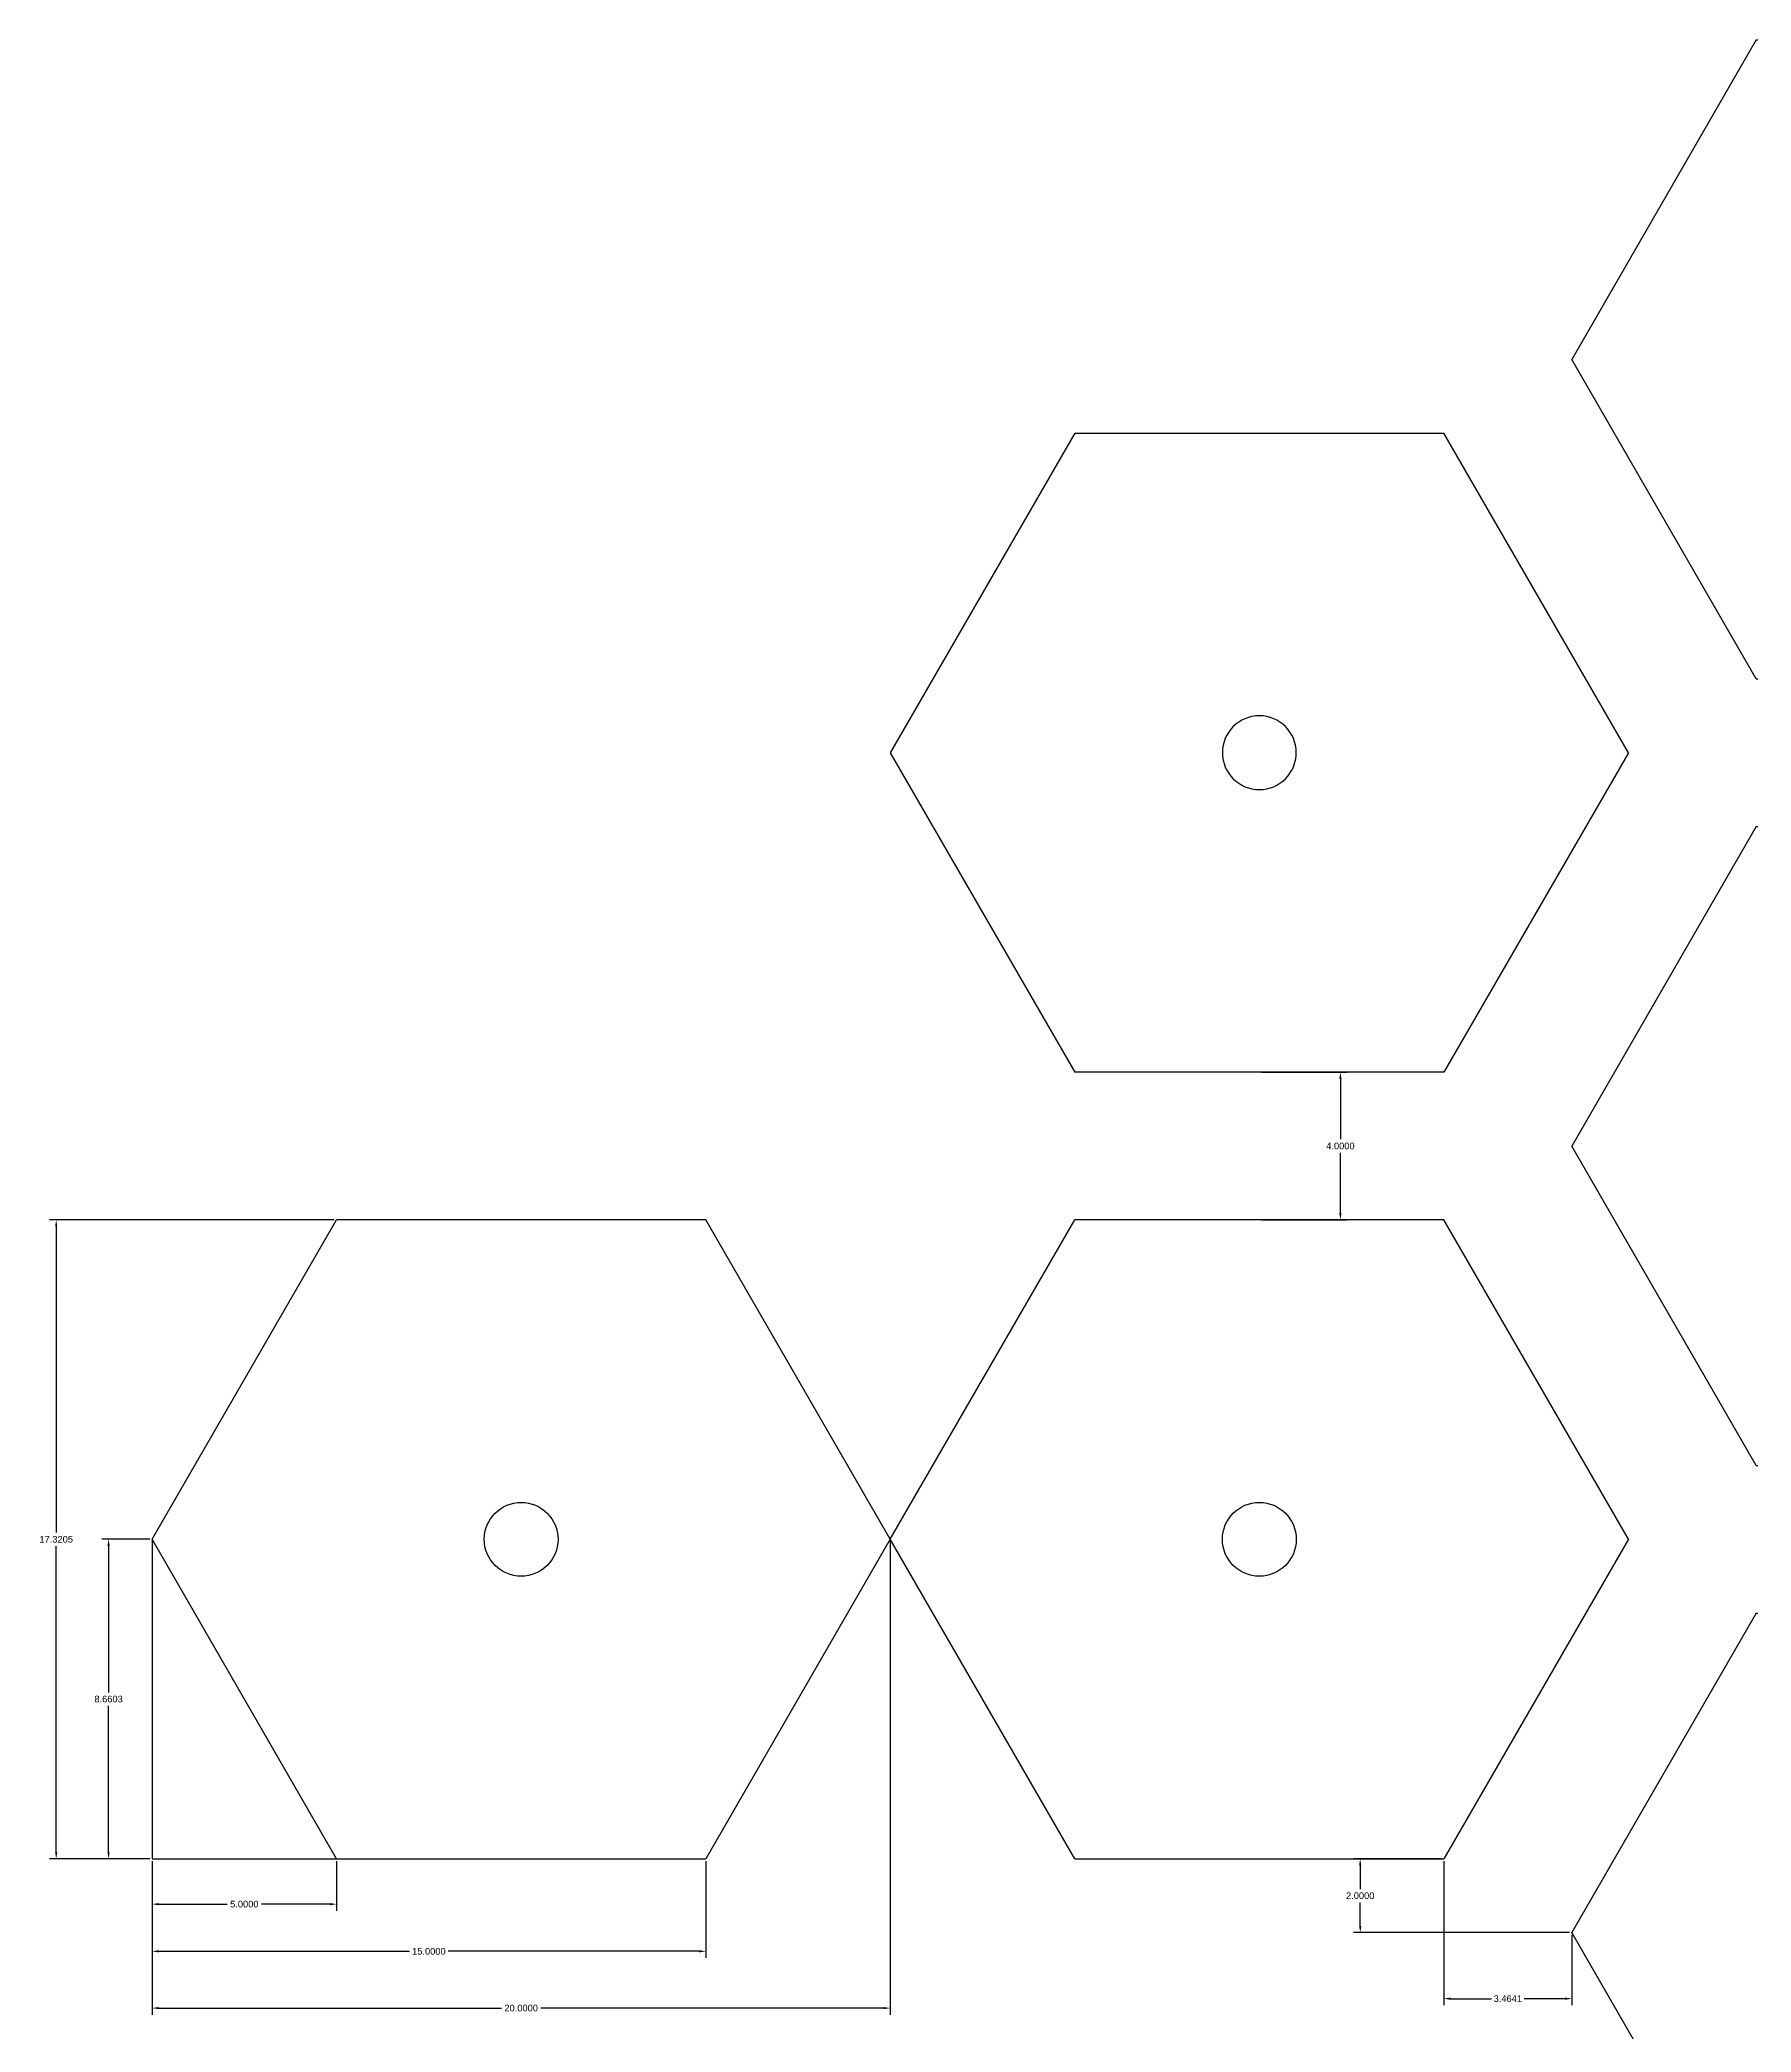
# Model space of a CAD drawing. Header units: millimetres. Extents: x -23 to 59.4, y -21.6 to 60.
# Drawn here: x -23 to 23.3, y 6 to 60 of the extents above; entities that cross this region are included whole.
import ezdxf

# ---------------------------------------------------------------- set-up
doc = ezdxf.new("R2010")
doc.units = ezdxf.units.MM
doc.header["$MEASUREMENT"] = 0
doc.layers.add('1', color=1, linetype='Continuous')
doc.styles.get("Standard").update_dxf_attribs({"font": 'arial.ttf'})
doc.dimstyles.get("Standard").update_dxf_attribs({"dimtxt": 0.18, "dimasz": 0.18, "dimexe": 0.18, "dimexo": 0.0625, "dimgap": 0.09, "dimtad": 0, "dimtih": 1, "dimtoh": 1, "dimdec": 4, "dimzin": 0, "dimdsep": 46, "dimtxsty": 'Standard', "dimcen": 0.09, "dimadec": 0, "dimazin": 0, "dimtfac": 1, "dimtdec": 4, "dimtofl": 0, "dimtmove": 0, "dimatfit": 3, "dimfxl": 1, "dimtolj": 1, "dimtzin": 0, "dimarcsym": 0})

# ---------------------------------------------------------------- blocks, each defined once
blk = doc.blocks.new('Hexagon')
for p, q in [((-1.5, 2.598), (-3, 0)), ((-1.5, 2.598), (1.5, 2.598)), ((1.5, 2.598), (3, 0)), ((-1.5, -2.598), (-3, 0)), ((1.5, -2.598), (3, 0)), ((-1.5, -2.598), (1.5, -2.598))]:
    blk.add_line(p, q)
at = {"layer": '1'}
blk.add_circle((0, 0), 0.3, dxfattribs=at)
blk = doc.blocks.new('*D5')
at = {"color": 0, "lineweight": -2, "transparency": 16777216}
for p, q in [((-20, 10.598), (-20, 9.252)), ((-15, 10.598), (-15, 9.252)), ((-19.82, 9.432), (-17.963, 9.432)), ((-15.18, 9.432), (-17.037, 9.432))]:
    blk.add_line(p, q, dxfattribs=at)
at = {"color": 0, "transparency": 16777216}
for points in [[(-19.82, 9.462), (-19.82, 9.402), (-20, 9.432)], [(-15.18, 9.462), (-15.18, 9.402), (-15, 9.432)]]:
    blk.add_solid(points, dxfattribs=at)
at = {"layer": 'Defpoints', "color": 0, "transparency": 16777216}
for p in [(-20, 10.66), (-15, 10.66), (-15, 9.432)]:
    blk.add_point(p, dxfattribs=at)
at = {"color": 0, "transparency": 16777216, "insert": (-17.5, 9.432), "char_height": 0.18, "attachment_point": 5}
blk.add_mtext('\\A1;5.0000', dxfattribs=at)
blk = doc.blocks.new('*D6')
at = {"color": 0, "lineweight": -2, "transparency": 16777216}
for p, q in [((-20, 10.598), (-20, 7.974)), ((-5, 10.598), (-5, 7.974)), ((-19.82, 8.154), (-13.025, 8.154)), ((-5.18, 8.154), (-11.975, 8.154))]:
    blk.add_line(p, q, dxfattribs=at)
at = {"color": 0, "transparency": 16777216}
for points in [[(-19.82, 8.184), (-19.82, 8.124), (-20, 8.154)], [(-5.18, 8.184), (-5.18, 8.124), (-5, 8.154)]]:
    blk.add_solid(points, dxfattribs=at)
at = {"layer": 'Defpoints', "color": 0, "transparency": 16777216}
for p in [(-20, 10.66), (-5, 10.66), (-20, 8.154)]:
    blk.add_point(p, dxfattribs=at)
at = {"color": 0, "transparency": 16777216, "insert": (-12.5, 8.154), "char_height": 0.18, "attachment_point": 5}
blk.add_mtext('\\A1;15.0000', dxfattribs=at)
blk = doc.blocks.new('*D7')
at = {"color": 0, "lineweight": -2, "transparency": 16777216}
for p, q in [((-20.062, 19.321), (-21.358, 19.321)), ((-21.178, 19.141), (-21.178, 15.172)), ((-21.178, 10.84), (-21.178, 14.808)), ((-20.062, 10.66), (-21.358, 10.66))]:
    blk.add_line(p, q, dxfattribs=at)
at = {"color": 0, "transparency": 16777216}
for points in [[(-21.208, 19.141), (-21.148, 19.141), (-21.178, 19.321)], [(-21.208, 10.84), (-21.148, 10.84), (-21.178, 10.66)]]:
    blk.add_solid(points, dxfattribs=at)
at = {"layer": 'Defpoints', "color": 0, "transparency": 16777216}
for p in [(-20, 19.321), (-21.178, 10.66), (-20, 10.66)]:
    blk.add_point(p, dxfattribs=at)
at = {"color": 0, "transparency": 16777216, "insert": (-21.178, 14.99), "char_height": 0.18, "attachment_point": 5}
blk.add_mtext('\\A1;8.6603', dxfattribs=at)
blk = doc.blocks.new('*D9')
at = {"color": 0, "lineweight": -2, "transparency": 16777216}
for p, q in [((0, 19.258), (0, 6.435)), ((-20, 10.598), (-20, 6.435)), ((-19.82, 6.615), (-10.535, 6.615)), ((-0.18, 6.615), (-9.465, 6.615))]:
    blk.add_line(p, q, dxfattribs=at)
at = {"color": 0, "transparency": 16777216}
for points in [[(-19.82, 6.645), (-19.82, 6.585), (-20, 6.615)], [(-0.18, 6.645), (-0.18, 6.585), (0, 6.615)]]:
    blk.add_solid(points, dxfattribs=at)
at = {"layer": 'Defpoints', "color": 0, "transparency": 16777216}
for p in [(0, 19.321), (-20, 10.66), (-20, 6.615)]:
    blk.add_point(p, dxfattribs=at)
at = {"color": 0, "transparency": 16777216, "insert": (-10, 6.615), "char_height": 0.18, "attachment_point": 5}
blk.add_mtext('\\A1;20.0000', dxfattribs=at)
blk = doc.blocks.new('*D10')
at = {"color": 0, "lineweight": -2, "transparency": 16777216}
for p, q in [((-15.062, 27.981), (-22.777, 27.981)), ((-22.597, 27.801), (-22.597, 19.502)), ((-22.597, 10.84), (-22.597, 19.139)), ((-20.062, 10.66), (-22.777, 10.66))]:
    blk.add_line(p, q, dxfattribs=at)
at = {"color": 0, "transparency": 16777216}
for points in [[(-22.627, 27.801), (-22.567, 27.801), (-22.597, 27.981)], [(-22.627, 10.84), (-22.567, 10.84), (-22.597, 10.66)]]:
    blk.add_solid(points, dxfattribs=at)
at = {"layer": 'Defpoints', "color": 0, "transparency": 16777216}
for p in [(-15, 27.981), (-22.597, 10.66), (-20, 10.66)]:
    blk.add_point(p, dxfattribs=at)
at = {"color": 0, "transparency": 16777216, "insert": (-22.597, 19.321), "char_height": 0.18, "attachment_point": 5}
blk.add_mtext('\\A1;17.3205', dxfattribs=at)
blk = doc.blocks.new('*D11')
at = {"color": 0, "lineweight": -2, "transparency": 16777216}
for p, q in [((10.062, 31.981), (12.377, 31.981)), ((12.197, 31.801), (12.197, 30.163)), ((12.197, 28.161), (12.197, 29.799)), ((10.062, 27.981), (12.377, 27.981))]:
    blk.add_line(p, q, dxfattribs=at)
at = {"color": 0, "transparency": 16777216}
for points in [[(12.167, 31.801), (12.227, 31.801), (12.197, 31.981)], [(12.167, 28.161), (12.227, 28.161), (12.197, 27.981)]]:
    blk.add_solid(points, dxfattribs=at)
at = {"layer": 'Defpoints', "color": 0, "transparency": 16777216}
for p in [(10, 31.981), (12.197, 31.981), (10, 27.981)]:
    blk.add_point(p, dxfattribs=at)
at = {"color": 0, "transparency": 16777216, "insert": (12.197, 29.981), "char_height": 0.18, "attachment_point": 5}
blk.add_mtext('\\A1;4.0000', dxfattribs=at)
blk = doc.blocks.new('*D12')
at = {"color": 0, "lineweight": -2, "transparency": 16777216}
for p, q in [((14.937, 10.66), (12.553, 10.66)), ((12.733, 10.48), (12.733, 9.842)), ((12.733, 8.84), (12.733, 9.478)), ((18.402, 8.66), (12.553, 8.66))]:
    blk.add_line(p, q, dxfattribs=at)
at = {"color": 0, "transparency": 16777216}
for points in [[(12.703, 10.48), (12.763, 10.48), (12.733, 10.66)], [(12.703, 8.84), (12.763, 8.84), (12.733, 8.66)]]:
    blk.add_solid(points, dxfattribs=at)
at = {"layer": 'Defpoints', "color": 0, "transparency": 16777216}
for p in [(12.733, 10.66), (15, 10.66), (18.464, 8.66)]:
    blk.add_point(p, dxfattribs=at)
at = {"color": 0, "transparency": 16777216, "insert": (12.733, 9.66), "char_height": 0.18, "attachment_point": 5}
blk.add_mtext('\\A1;2.0000', dxfattribs=at)
blk = doc.blocks.new('*D13')
at = {"color": 0, "lineweight": -2, "transparency": 16777216}
for p, q in [((15, 10.598), (15, 6.69)), ((18.464, 8.598), (18.464, 6.69)), ((15.18, 6.87), (16.286, 6.87)), ((18.284, 6.87), (17.178, 6.87))]:
    blk.add_line(p, q, dxfattribs=at)
at = {"color": 0, "transparency": 16777216}
for points in [[(15.18, 6.9), (15.18, 6.84), (15, 6.87)], [(18.284, 6.9), (18.284, 6.84), (18.464, 6.87)]]:
    blk.add_solid(points, dxfattribs=at)
at = {"layer": 'Defpoints', "color": 0, "transparency": 16777216}
for p in [(15, 10.66), (18.464, 8.66), (18.464, 6.87)]:
    blk.add_point(p, dxfattribs=at)
at = {"color": 0, "transparency": 16777216, "insert": (16.732, 6.87), "char_height": 0.18, "attachment_point": 5}
blk.add_mtext('\\A1;3.4641', dxfattribs=at)

msp = doc.modelspace()

# ---------------------------------------------------------------- linework, layer by layer
for p, q in [((-20, 19.32051), (-20, 10.66025)), ((-20, 10.66025), (-15, 10.66025))]:
    msp.add_line(p, q)

# ---------------------------------------------------------------- block references
at = {"xscale": 3.3333333, "yscale": 3.3333333, "zscale": 3.3333333}
for p in [(28.4641, 51.30127), (28.4641, 29.98076)]:
    msp.add_blockref('Hexagon', p, dxfattribs=at)
at = {"yscale": 3.3333333, "zscale": 3.3333333}
for p, xscale, rotation in [((10, 40.64102), -3.3333333, 60.00000000000002), ((-10, 19.32051), 3.3333333, 120), ((10, 19.32051), 3.3333333, 120), ((28.4641, 8.66025), -3.3333333, 180)]:
    msp.add_blockref('Hexagon', p, dxfattribs=dict(at, xscale=xscale, rotation=rotation))

# ---------------------------------------------------------------- dimensions: what is measured, and where the dimension line sits
for base, p1, p2, picture, middle in [((12.19713, 31.98076), (10, 27.98076), (10, 31.98076), '*D11', (12.19713, 29.98076)), ((-22.59687, 10.66025), (-15, 27.98076), (-20, 10.66025), '*D10', (-22.59687, 19.32051)), ((-21.17781, 10.66025), (-20, 19.32051), (-20, 10.66025), '*D7', (-21.17781, 14.99038)), ((12.73331, 10.66025), (18.4641, 8.66025), (15, 10.66025), '*D12', (12.73331, 9.66025))]:
    dim = msp.add_linear_dim(base=base, p1=p1, p2=p2, angle=90, dimstyle='Standard')
    dim.commit()
    dim.dimension.update_dxf_attribs({"geometry": picture, "text_midpoint": middle})
for base, p1, p2, picture, middle in [((-20, 6.6147), (0, 19.32051), (-20, 10.66025), '*D9', (-10, 6.6147)), ((-15, 9.43163), (-20, 10.66025), (-15, 10.66025), '*D5', (-17.5, 9.43163)), ((-20, 8.15403), (-5, 10.66025), (-20, 10.66025), '*D6', (-12.5, 8.15403)), ((18.4641, 6.87044), (15, 10.66025), (18.4641, 8.66025), '*D13', (16.73205, 6.87044))]:
    dim = msp.add_linear_dim(base=base, p1=p1, p2=p2, dimstyle='Standard')
    dim.commit()
    dim.dimension.update_dxf_attribs({"geometry": picture, "text_midpoint": middle})

doc.saveas('drawing.dxf')
